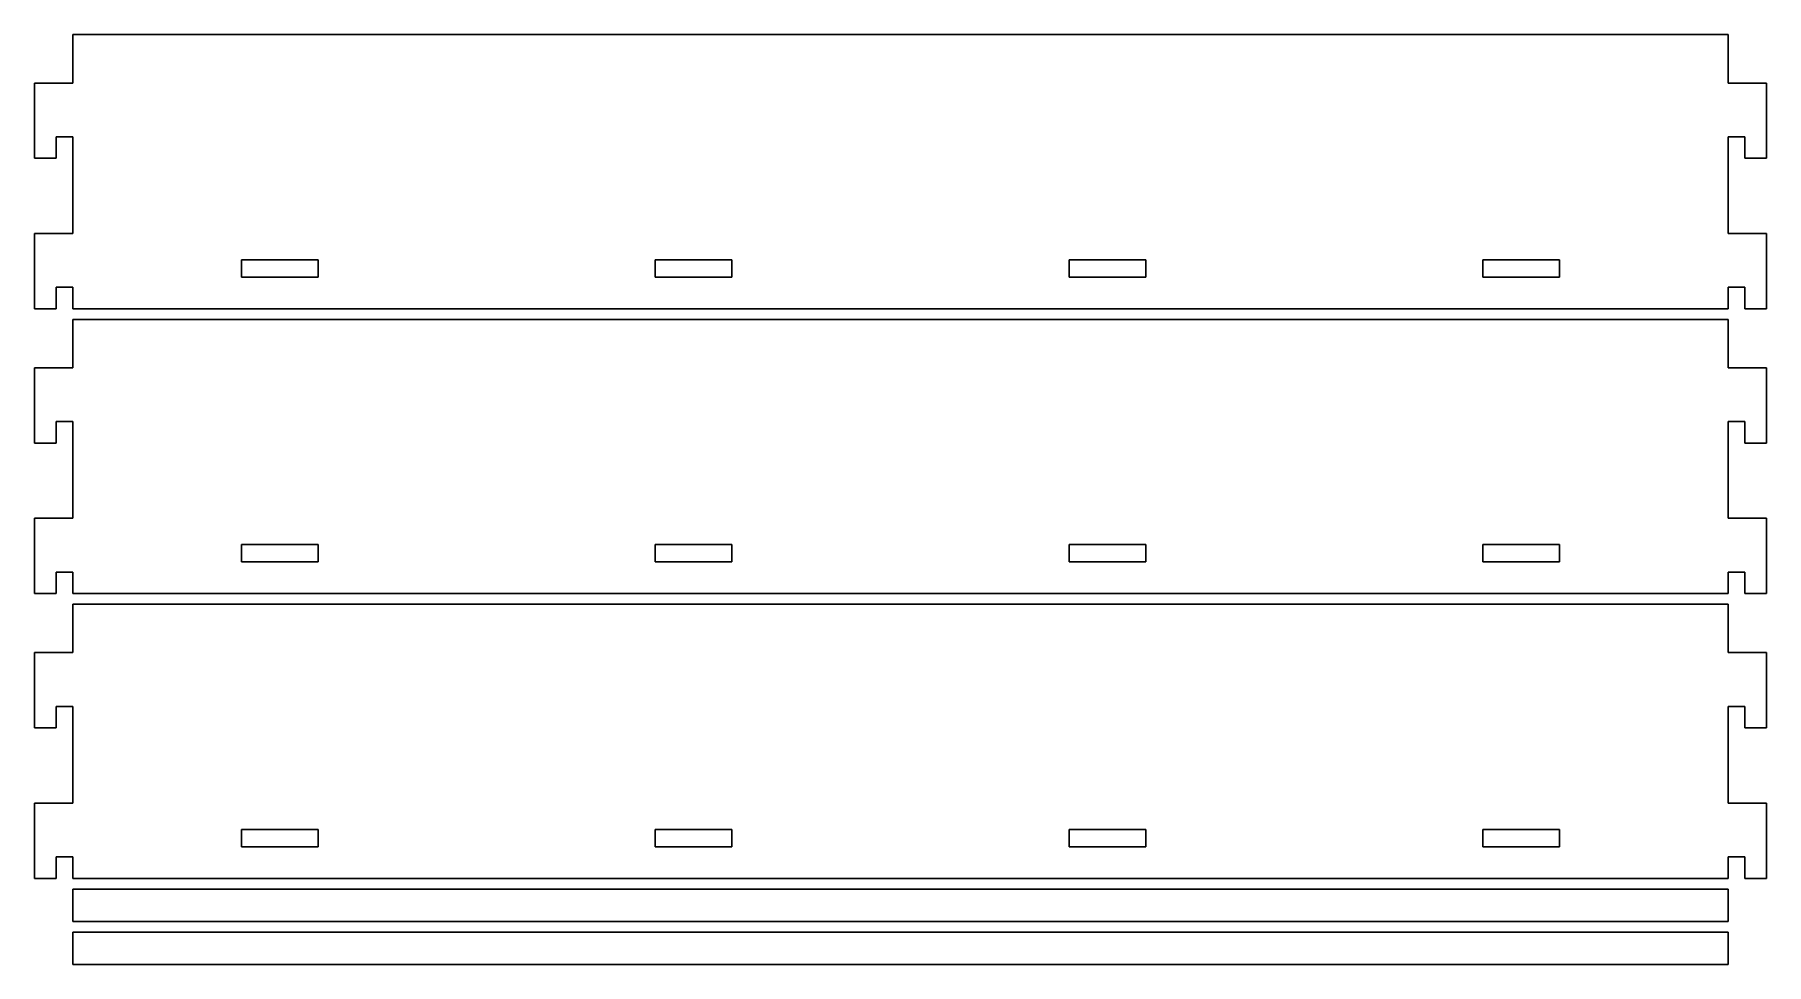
# Model space of a CAD drawing. Header units: metres. Extents: x -46.5 to 34, y -22 to 21.2.
import ezdxf

# ---------------------------------------------------------------- set-up
doc = ezdxf.new("R2010")
doc.units = ezdxf.units.M

msp = doc.modelspace()

# ---------------------------------------------------------------- linework, layer by layer
for p, q in [((32.25, 21.25), (-44.75, 21.25)), ((-44.75, 21.25), (-44.75, 19)), ((32.25, 19), (32.25, 21.25)), ((-44.75, 19), (-46.5312, 19)), ((-46.5312, 19), (-46.5312, 15.5)), ((34.0312, 19), (32.25, 19)), ((34.0312, 15.5), (34.0312, 19)), ((-45.5313, 15.5), (-45.5312, 16.5)), ((-45.5312, 16.5), (-44.75, 16.5)), ((-44.75, 16.5), (-44.75, 12)), ((32.25, 12), (32.25, 16.5)), ((32.25, 16.5), (33.0312, 16.5)), ((33.0312, 16.5), (33.0313, 15.5)), ((-46.5312, 15.5), (-45.5313, 15.5)), ((33.0313, 15.5), (34.0312, 15.5)), ((-44.75, 12), (-46.5312, 12)), ((-46.5312, 12), (-46.5312, 8.5)), ((34.0312, 12), (32.25, 12)), ((34.0312, 8.5), (34.0312, 12)), ((-36.9062, 9.96875), (-36.9062, 10.7812)), ((-36.9062, 10.7812), (-33.3438, 10.7812)), ((-33.3438, 10.7812), (-33.3438, 9.96875)), ((-17.6562, 9.96875), (-17.6562, 10.7812)), ((-17.6562, 10.7812), (-14.0938, 10.7812)), ((-14.0938, 10.7812), (-14.0938, 9.96875)), ((1.59375, 9.96875), (1.59375, 10.7812)), ((1.59375, 10.7812), (5.15625, 10.7812)), ((5.15625, 10.7812), (5.15625, 9.96875)), ((20.8438, 9.96875), (20.8438, 10.7812)), ((20.8438, 10.7812), (24.4062, 10.7812)), ((24.4062, 10.7812), (24.4062, 9.96875)), ((-33.3438, 9.96875), (-36.9062, 9.96875)), ((-14.0938, 9.96875), (-17.6562, 9.96875)), ((5.15625, 9.96875), (1.59375, 9.96875)), ((24.4062, 9.96875), (20.8438, 9.96875)), ((-45.5313, 8.5), (-45.5312, 9.5)), ((-45.5312, 9.5), (-44.75, 9.5)), ((-44.75, 9.5), (-44.75, 8.5)), ((32.25, 8.5), (32.25, 9.5)), ((32.25, 9.5), (33.0312, 9.5)), ((33.0312, 9.5), (33.0313, 8.5)), ((-46.5312, 8.5), (-45.5313, 8.5)), ((-44.75, 8.5), (32.25, 8.5)), ((33.0313, 8.5), (34.0312, 8.5)), ((32.25, 8), (-44.75, 8)), ((-44.75, 8), (-44.75, 5.75)), ((32.25, 5.75), (32.25, 8)), ((-44.75, 5.75), (-46.5312, 5.75)), ((-46.5312, 5.75), (-46.5312, 2.25)), ((34.0312, 5.75), (32.25, 5.75)), ((34.0312, 2.25), (34.0312, 5.75)), ((-45.5313, 2.25), (-45.5312, 3.25)), ((-45.5312, 3.25), (-44.75, 3.25)), ((-44.75, 3.25), (-44.75, -1.25)), ((32.25, -1.25), (32.25, 3.25)), ((32.25, 3.25), (33.0312, 3.25)), ((33.0312, 3.25), (33.0313, 2.25)), ((-46.5312, 2.25), (-45.5313, 2.25)), ((33.0313, 2.25), (34.0312, 2.25)), ((-44.75, -1.25), (-46.5312, -1.25)), ((-46.5312, -1.25), (-46.5312, -4.75)), ((34.0312, -1.25), (32.25, -1.25)), ((34.0312, -4.75), (34.0312, -1.25)), ((-36.9062, -3.28125), (-36.9062, -2.46875)), ((-36.9062, -2.46875), (-33.3438, -2.46875)), ((-33.3438, -2.46875), (-33.3438, -3.28125)), ((-17.6562, -3.28125), (-17.6562, -2.46875)), ((-17.6562, -2.46875), (-14.0938, -2.46875)), ((-14.0938, -2.46875), (-14.0938, -3.28125)), ((1.59375, -3.28125), (1.59375, -2.46875)), ((1.59375, -2.46875), (5.15625, -2.46875)), ((5.15625, -2.46875), (5.15625, -3.28125)), ((20.8438, -3.28125), (20.8438, -2.46875)), ((20.8438, -2.46875), (24.4062, -2.46875)), ((24.4062, -2.46875), (24.4062, -3.28125)), ((-45.5313, -4.75), (-45.5312, -3.75)), ((-45.5312, -3.75), (-44.75, -3.75)), ((-44.75, -3.75), (-44.75, -4.75)), ((-33.3438, -3.28125), (-36.9062, -3.28125)), ((-14.0938, -3.28125), (-17.6562, -3.28125)), ((5.15625, -3.28125), (1.59375, -3.28125)), ((24.4062, -3.28125), (20.8438, -3.28125)), ((32.25, -4.75), (32.25, -3.75)), ((32.25, -3.75), (33.0312, -3.75)), ((33.0312, -3.75), (33.0313, -4.75)), ((-46.5312, -4.75), (-45.5313, -4.75)), ((-44.75, -4.75), (32.25, -4.75)), ((33.0313, -4.75), (34.0312, -4.75)), ((32.25, -5.25), (-44.75, -5.25)), ((-44.75, -5.25), (-44.75, -7.5)), ((32.25, -7.5), (32.25, -5.25)), ((-44.75, -7.5), (-46.5312, -7.5)), ((-46.5312, -7.5), (-46.5312, -11)), ((34.0312, -7.5), (32.25, -7.5)), ((34.0312, -11), (34.0312, -7.5)), ((-45.5313, -11), (-45.5312, -10)), ((-45.5312, -10), (-44.75, -10)), ((-44.75, -10), (-44.75, -14.5)), ((32.25, -14.5), (32.25, -10)), ((32.25, -10), (33.0312, -10)), ((33.0312, -10), (33.0313, -11)), ((-46.5312, -11), (-45.5313, -11)), ((33.0313, -11), (34.0312, -11)), ((-44.75, -14.5), (-46.5312, -14.5)), ((-46.5312, -14.5), (-46.5312, -18)), ((34.0312, -14.5), (32.25, -14.5)), ((34.0312, -18), (34.0312, -14.5)), ((-36.9062, -16.5312), (-36.9062, -15.7188)), ((-36.9062, -15.7188), (-33.3438, -15.7188)), ((-33.3438, -15.7188), (-33.3438, -16.5312)), ((-17.6562, -16.5312), (-17.6562, -15.7188)), ((-17.6562, -15.7188), (-14.0938, -15.7188)), ((-14.0938, -15.7188), (-14.0938, -16.5312)), ((1.59375, -16.5312), (1.59375, -15.7188)), ((1.59375, -15.7188), (5.15625, -15.7188)), ((5.15625, -15.7188), (5.15625, -16.5312)), ((20.8438, -16.5312), (20.8438, -15.7188)), ((20.8438, -15.7188), (24.4062, -15.7188)), ((24.4062, -15.7188), (24.4062, -16.5312)), ((-33.3438, -16.5312), (-36.9062, -16.5312)), ((-14.0938, -16.5312), (-17.6562, -16.5312)), ((5.15625, -16.5312), (1.59375, -16.5312)), ((24.4062, -16.5312), (20.8438, -16.5312)), ((-45.5313, -18), (-45.5312, -17)), ((-45.5312, -17), (-44.75, -17)), ((-44.75, -17), (-44.75, -18)), ((32.25, -18), (32.25, -17)), ((32.25, -17), (33.0312, -17)), ((33.0312, -17), (33.0313, -18)), ((-46.5312, -18), (-45.5313, -18)), ((-44.75, -18), (32.25, -18)), ((32.25, -18.5), (-44.75, -18.5)), ((-44.75, -18.5), (-44.75, -20)), ((32.25, -20), (32.25, -18.5)), ((33.0313, -18), (34.0312, -18)), ((-44.75, -20), (32.25, -20)), ((32.25, -20.5), (-44.75, -20.5)), ((-44.75, -20.5), (-44.75, -22)), ((32.25, -22), (32.25, -20.5)), ((-44.75, -22), (32.25, -22))]:
    msp.add_line(p, q)

doc.saveas('drawing.dxf')
